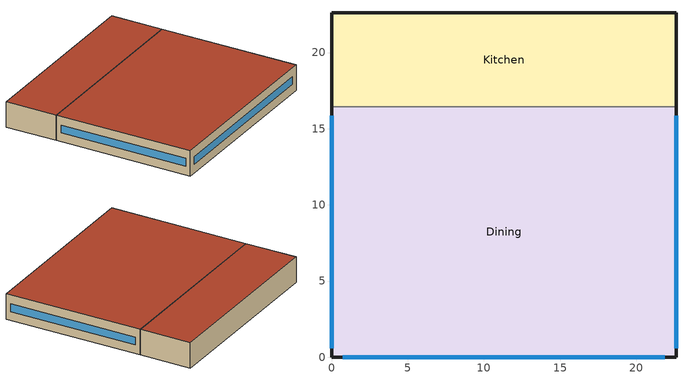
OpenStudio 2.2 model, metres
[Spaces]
Dining
 floor ground: 22.61,16.44 22.61,0 0,0 0,16.44 z0
 wall outside: 0,16.44 0,0 22.61,0 22.61,16.44 z0:3.05
 wall to Kitchen: 22.61,16.44 0,16.44 z0:3.05
 window: 0,15.84 0,0.6 / 0.75,0 21.86,0 / 22.61,0.6 22.61,15.84 z1.07:1.98
 roof outside: 22.61,0 22.61,16.44 0,16.44 0,0 z3.05
Kitchen
 floor ground: 22.61,22.61 22.61,16.44 0,16.44 0,22.61 z0
 wall outside: 22.61,16.44 22.61,22.61 0,22.61 0,16.44 z0:3.05
 roof outside: 22.61,16.44 22.61,22.61 0,22.61 0,16.44 z3.05
[Site]
USA CA-LOS ANGELES: Latitude {deg}=33.92; Longitude {deg}=-118.4; Time Zone {hr}=-8; Elevation {m}=32; Terrain=City
[Building]
DOERefPre1980FullServiceRestaurant: North Axis {deg}=0; Standards Number of Stories=1; Standards Number of Above Ground Stories=0; Standards Building Type=FullServiceRestaurant
[Space] Building Story=Building Story 1; Part of Total Floor Area=Yes
Name | Space Type | Thermal Zone
Dining | FullServiceRestaurant Dining | TZ-Dining
Kitchen | FullServiceRestaurant Kitchen | TZ-Kitchen
[BuildingStory]
Building Story 1: Nominal Z Coordinate {m}=0
[ThermalZone] Use Ideal Air Loads=No
TZ-Dining; TZ-Kitchen
[Sizing:Zone] Zone Cooling Design Supply Air Temperature Input Method=SupplyAirTemperature; Zone Cooling Design Supply Air Temperature {C}=14; Zone Cooling Design Supply Air Temperature Difference {deltaC}=11.11; Zone Heating Design Supply Air Temperature Input Method=SupplyAirTemperature; Zone Heating Design Supply Air Temperature {C}=40; Zone Heating Design Supply Air Temperature Difference {deltaC}=11.11; Zone Cooling Design Supply Air Humidity Ratio {kg-H2O/kg-air}=0.0085; Zone Heating Design Supply Air Humidity Ratio {kg-H2O/kg-air}=0.008; Cooling Design Air Flow Method=DesignDay; Heating Design Air Flow Method=DesignDay; Account for Dedicated Outdoor Air System=No; Dedicated Outdoor Air System Control Strategy=NeutralSupplyAir; Dedicated Outdoor Air Low Setpoint Temperature for Design {C}=autosize; Dedicated Outdoor Air High Setpoint Temperature for Design {C}=autosize
TZ-Dining; TZ-Kitchen
[SpaceType] Standards Building Type=FullServiceRestaurant
Name | Standards Space Type
FullServiceRestaurant Dining | Dining
FullServiceRestaurant Kitchen | Kitchen
